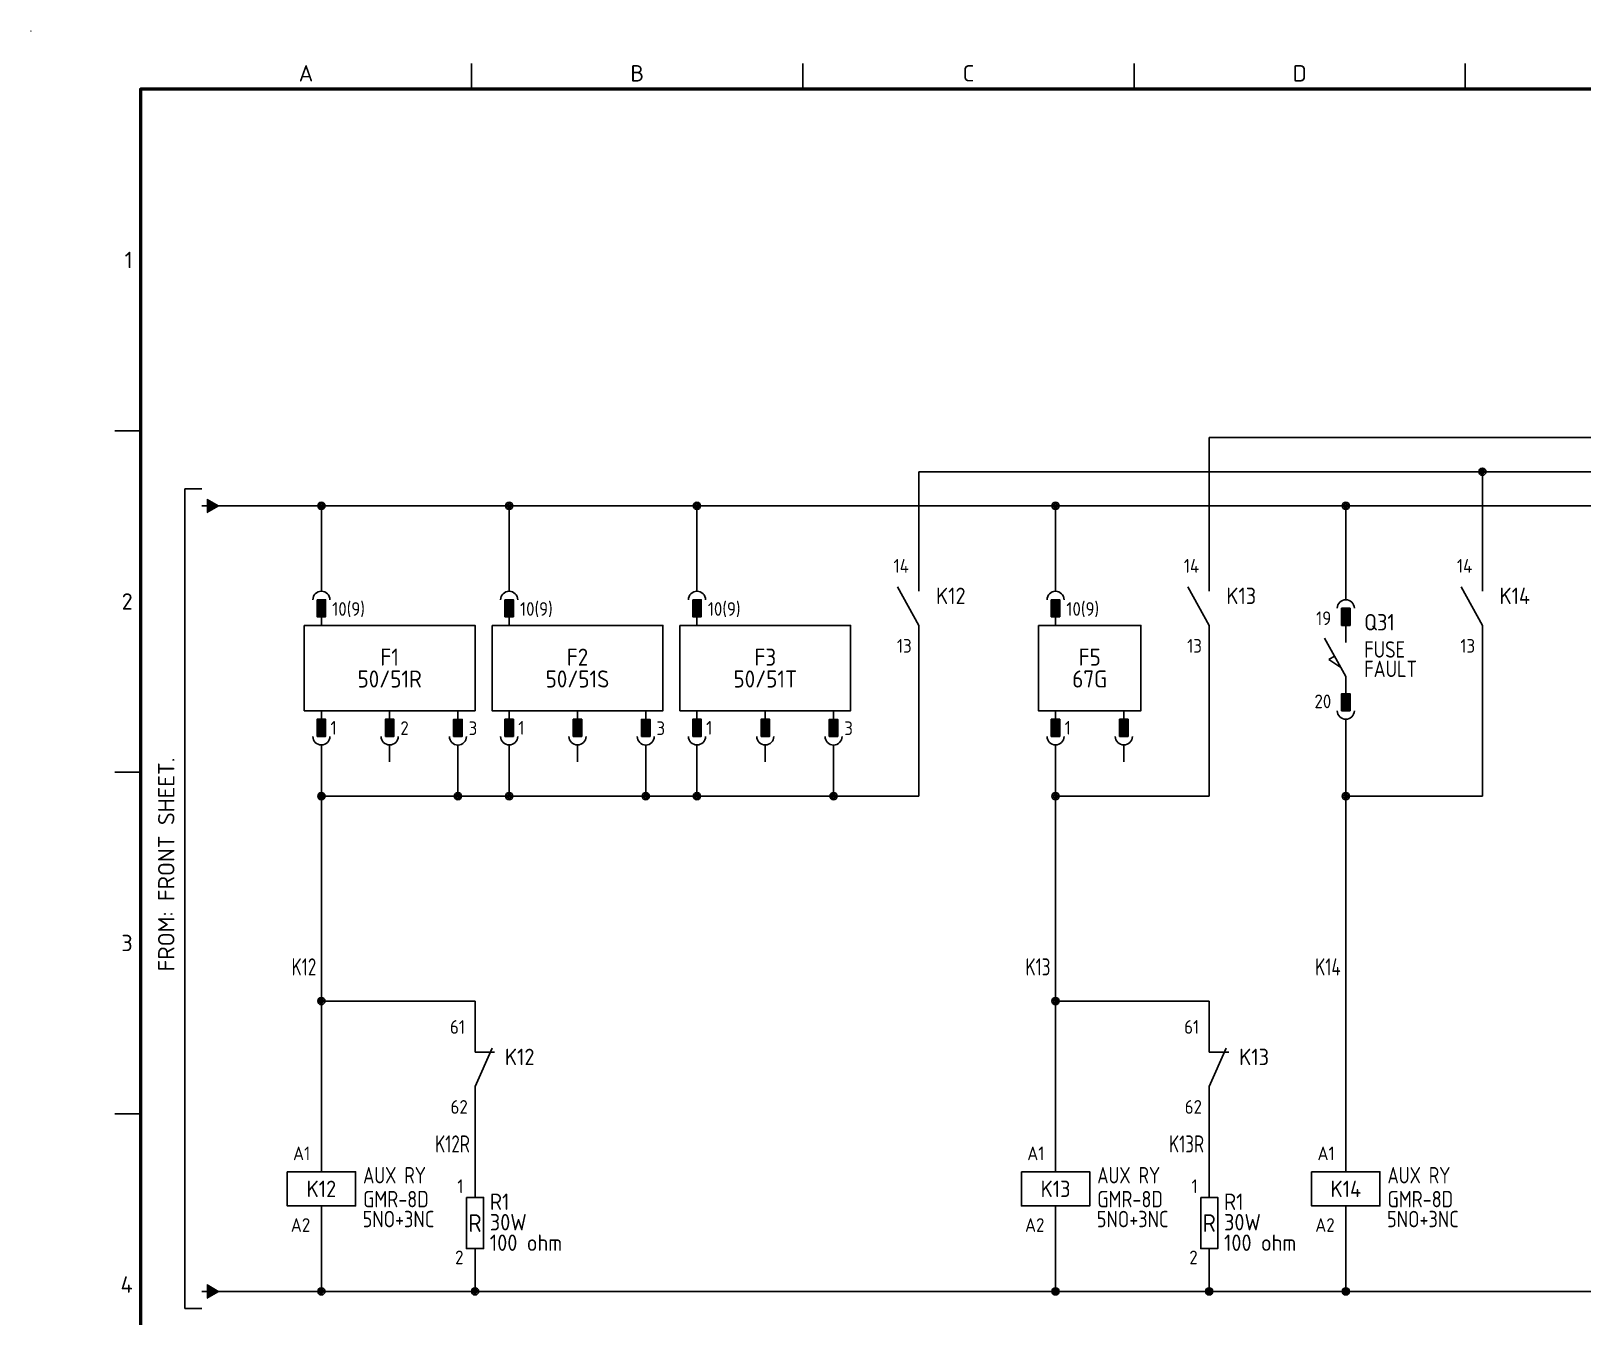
# Model space of a CAD drawing. Header units: millimetres. Extents: x 0 to 556, y 1 to 306.
# Drawn here: x 0 to 227.2, y 103.8 to 292 of the extents above; entities that cross this region are included whole.
import ezdxf
from ezdxf.enums import TextEntityAlignment as Align

# ---------------------------------------------------------------- set-up
doc = ezdxf.new("R2010")
doc.units = ezdxf.units.MM
for name, color, linetype in [('MISC', 7, 'Continuous'), ('Sheet Line', 3, 'Continuous'), ('Sheet Text', 2, 'Continuous'), ('SYMS', 7, 'Continuous'), ('TAGS', 7, 'Continuous'), ('TERMS', 7, 'Continuous'), ('WIRE_YELLOW', 2, 'Continuous'), ('WIREFIXED', 7, 'Continuous')]:
    doc.layers.add(name, color=color, linetype=linetype)
doc.layers.add('Sheet Out Line', color=2, linetype='Continuous', lineweight=50)
doc.styles.add('WD', font='ISOCP2.shx')
doc.styles.add('WD_IEC', font='ISOCP2.shx', dxfattribs={"width": 1.1, "height": 2.4, "bigfont": 'whgtxt.shx'})

# ---------------------------------------------------------------- blocks, each defined once
blk = doc.blocks.new('LSSA3')
blk.add_circle((0, 292), 0.01)
at = {"layer": 'Sheet Line'}
for p, q in [((64.5, 283.5), (64.5, 287.25)), ((113, 283.5), (113, 287.25)), ((161.5, 283.5), (161.5, 287.25)), ((210, 283.5), (210, 287.25)), ((16, 233.5), (12.25, 233.5)), ((16, 183.5), (12.25, 183.5)), ((16, 133.5), (12.25, 133.5))]:
    blk.add_line(p, q, dxfattribs=at)
at = {"layer": 'Sheet Out Line'}
blk.add_lwpolyline([(16, 6.5), (404, 6.5), (404, 283.5), (16, 283.5)], close=True, dxfattribs=at)
at = {"style": 'WD_IEC', "width": 1.1}
for tag, height, p in [('DESC4', 2.4, (57.5, 39.5)), ('CUSTOMERS31', 3.8, (219, 38)), ('TITLE1', 3.6, (333, 37.5)), ('CUSTOMERS21', 3.8, (219, 35.25)), ('DESC3', 2.4, (57.5, 33.5)), ('CUSTOMERS32', 3.8, (219, 32.5)), ('TITLE2', 3.6, (333, 32.5)), ('CUSTOMERS22', 3.8, (219, 29.75)), ('RN', 3.5, (398, 28.75)), ('DESC2', 2.4, (57.5, 27.5)), ('CUSTOMERS33', 3.8, (219, 27)), ('TITLE3', 3.6, (333, 27.5)), ('DESC1', 2.4, (57.5, 21.5)), ('FILE', 2.4, (314, 18.5)), ('WORKNO', 3.5, (365.5, 18.5)), ('DESC0', 2.4, (57.5, 15.5)), ('SHN', 2.4, (395, 12)), ('TSH', 2.4, (401, 9))]:
    blk.add_attdef(tag, text='', height=height, dxfattribs=at).set_placement(p, align=Align.MIDDLE_CENTER)
at = {"style": 'WD_IEC'}
for tag, p in [('DATE4', (96.5, 39.5)), ('DRWN4', (111.5, 39.5)), ('DSGN4', (126.5, 39.5)), ('CHKD4', (141.5, 39.5)), ('APPD4', (156.5, 39.5)), ('DATE3', (96.5, 33.5)), ('DRWN3', (111.5, 33.5)), ('DSGN3', (126.5, 33.5)), ('CHKD3', (141.5, 33.5)), ('APPD3', (156.5, 33.5)), ('DATE2', (96.5, 27.5)), ('DRWN2', (111.5, 27.5)), ('DSGN2', (126.5, 27.5)), ('CHKD2', (141.5, 27.5)), ('APPD2', (156.5, 27.5)), ('DATE1', (96.5, 21.5)), ('DRWN1', (111.5, 21.5)), ('DSGN1', (126.5, 21.5)), ('CHKD1', (141.5, 21.5)), ('APPD1', (156.5, 21.5)), ('DATE0', (96.5, 15.5)), ('DRWN0', (111.5, 15.5)), ('DSGN0', (126.5, 15.5)), ('CHKD0', (141.5, 15.5)), ('APPD0', (156.5, 15.5))]:
    blk.add_attdef(tag, text='', height=2.4, dxfattribs=at).set_placement(p, align=Align.MIDDLE_CENTER)
at = {"style": 'WD_IEC', "width": 1.1}
for tag, p in [('DWG1ST', (345, 10.5)), ('DWGNO', (373.49, 10.5))]:
    blk.add_attdef(tag, text='', height=3.5, dxfattribs=at).set_placement(p, align=Align.MIDDLE_LEFT)
at = {"style": 'WD_IEC', "width": 1.1, "flags": 9}
blk.add_attdef('WD_TB', (0, 0), '', height=2.4, dxfattribs=at)
at = {"layer": 'Sheet Text', "style": 'WD_IEC', "width": 1.1}
for s, p in [('A', (40.25, 284.62)), ('B', (88.75, 284.62)), ('C', (137.25, 284.62)), ('D', (185.75, 284.62))]:
    blk.add_text(s, height=2.4, dxfattribs=at).set_placement(p, align=Align.CENTER)
for s, p in [('1', (14.88, 258.5)), ('2', (14.88, 208.5)), ('3', (14.88, 158.5)), ('4', (14.88, 108.5))]:
    blk.add_text(s, height=2.4, dxfattribs=at).set_placement(p, align=Align.MIDDLE_RIGHT)
blk = doc.blocks.new('HONF1N')
blk.add_hatch(color=256).paths.add_polyline_path([(0.768, 1), (0.768, -1), (2.5, 0)])
at = {"lineweight": 0, "flags": 128}
for points in [[(0.768, 1), (2.5, 0)], [(0.768, 1), (0.768, -1), (2.5, 0)]]:
    blk.add_lwpolyline(points, dxfattribs=at)
at = {"flags": 128}
blk.add_lwpolyline([(0.768, 0), (0, 0)], dxfattribs=at)
at = {"style": 'WD', "flags": 1}
for tag, p in [('X2TERM01', (0.768, 0)), ('X8TERM02', (2.5, 0))]:
    blk.add_attdef(tag, p, '', height=0.08, rotation=90, dxfattribs=at)
blk = doc.blocks.new('WDDOT')
for radius in [0.529, 0.33, 0.164]:
    blk.add_circle((0, 0), radius)
blk = doc.blocks.new('VB421_AUXCONTACT1')
for p, q in [((0, 7.5), (0, 2.5)), ((0, -2.5), (-3.12, 3.12)), ((0, -2.5), (0, -7.5))]:
    blk.add_line(p, q)
at = {"linetype": 'Continuous', "style": 'WD_IEC'}
for tag, p in [('TERM01', (-1.47, 5.21)), ('TERM02', (-1.06, -6.5))]:
    blk.add_attdef(tag, text='', height=2, dxfattribs=at).set_placement(p, align=Align.RIGHT)
at = {"style": 'WD_IEC', "flags": 1}
for tag, p, height in [('X2TERM01', (0, 7.5), 0.34), ('X4LINK', (-2.75, 0), 0.32), ('X1LINK', (0, 0), 0.34), ('X8TERM02', (0, -7.5), 0.34)]:
    blk.add_attdef(tag, p, '', height=height, dxfattribs=at)
at = {"style": 'WD_IEC'}
for tag, p in [('TAG2', (2.5, 0.62)), ('TEXT1', (2.5, -2.89)), ('TEXT2', (2.5, -6.09))]:
    blk.add_attdef(tag, p, '', height=2.4, dxfattribs=at)
for tag, p in [('INST', (-2.43, -9.12)), ('LOC', (-2.58, -10.73))]:
    blk.add_attdef(tag, text='', height=1, dxfattribs=at).set_placement(p, align=Align.RIGHT)
at = {"style": 'WD_IEC', "flags": 1}
for tag, p in [('XREF', (-2.58, -12.19)), ('FAMILY', (-2.53, -13.64)), ('CONTACT', (-2.6, -15.24))]:
    blk.add_attdef(tag, text='', height=1, dxfattribs=at).set_placement(p, align=Align.RIGHT)
blk = doc.blocks.new('VB422_AUXCONTACT1')
for p, q in [((0, 7.5), (0, 2.5)), ((0, -2.5), (2.5, 3.12)), ((0, 2.5), (2.87, 2.5)), ((0, -2.5), (0, -7.5))]:
    blk.add_line(p, q)
at = {"linetype": 'Continuous', "style": 'WD_IEC'}
for tag, p in [('TERM01', (-1.47, 5.21)), ('TERM02', (-1.06, -6.5))]:
    blk.add_attdef(tag, text='', height=2, dxfattribs=at).set_placement(p, align=Align.RIGHT)
at = {"style": 'WD_IEC', "flags": 1}
for tag, p, height in [('X2TERM01', (0, 7.5), 0.34), ('X4LINK', (-0.55, 0), 0.32), ('X1LINK', (1.92, 0), 0.32), ('X8TERM02', (0, -7.5), 0.34)]:
    blk.add_attdef(tag, p, '', height=height, dxfattribs=at)
at = {"style": 'WD_IEC'}
for tag, p in [('TAG2', (4.38, 0.62)), ('TEXT1', (4.38, -2.89)), ('TEXT2', (4.38, -6.09))]:
    blk.add_attdef(tag, p, '', height=2.4, dxfattribs=at)
for tag, p in [('INST', (-2.43, -9.12)), ('LOC', (-2.58, -10.73))]:
    blk.add_attdef(tag, text='', height=1, dxfattribs=at).set_placement(p, align=Align.RIGHT)
at = {"style": 'WD_IEC', "flags": 1}
for tag, p in [('XREF', (-2.58, -12.19)), ('FAMILY', (-2.53, -13.64)), ('CONTACT', (-2.6, -15.24))]:
    blk.add_attdef(tag, text='', height=1, dxfattribs=at).set_placement(p, align=Align.RIGHT)
blk = doc.blocks.new('VF41_RES1')
for p, q in [((0, 3.75), (0, 6.25)), ((0, -3.75), (0, -6.25))]:
    blk.add_line(p, q)
blk.add_lwpolyline([(-1.25, 3.75), (-1.25, -3.75), (1.25, -3.75), (1.25, 3.75)], close=True)
at = {"style": 'WD_IEC'}
for tag, p in [('TERM01', (-1.69, 4.39)), ('TERM02', (-1.69, -6.03))]:
    blk.add_attdef(tag, text='', height=2, dxfattribs=at).set_placement(p, align=Align.RIGHT)
at = {"style": 'WD_IEC', "flags": 1}
for tag, p in [('X2TERM01', (0, 6.25)), ('X8TERM02', (0, -6.25))]:
    blk.add_attdef(tag, p, '', height=0.32, dxfattribs=at)
at = {"style": 'WD_IEC'}
for tag, p in [('TAG1', (2.17, 3.12)), ('RATING1', (2.17, 0.12)), ('RATING2', (2.17, -2.88))]:
    blk.add_attdef(tag, text='', height=2.4, dxfattribs=at).set_placement(p, align=Align.MIDDLE_LEFT)
blk.add_attdef('TEXT', text='', height=2.6, dxfattribs=at).set_placement((0, 0), align=Align.MIDDLE_CENTER)
at = {"style": 'WD_IEC', "flags": 1}
for tag, p in [('INST', (-1.3, -7.89)), ('LOC', (-1.33, -9.19)), ('FAMILY', (-1.21, -10.57)), ('MFG', (-1.13, -12.11)), ('CAT', (-1.16, -13.41)), ('ASSYCODE', (-1.04, -14.8))]:
    blk.add_attdef(tag, text='', height=1, dxfattribs=at).set_placement(p, align=Align.RIGHT)
blk = doc.blocks.new('VJ11_AUXRY_Q1')
for p, q in [((0, 2.5), (0, 7.5)), ((0, -2.5), (0, -7.5))]:
    blk.add_line(p, q)
blk.add_lwpolyline([(-5, 2.5), (-5, -2.5), (5, -2.5), (5, 2.5)], close=True)
at = {"style": 'WD_IEC', "flags": 1}
for tag, p, height in [('X2TERM01', (0, 7.5), 0.32), ('X4LINK', (-5, 0), 0.32), ('X1LINK', (5, 0), 0.32), ('INST', (2.17, -4.46), 1), ('LOC', (2.14, -5.76), 1), ('FAMILY', (2.27, -7.15), 1), ('X8TERM02', (0, -7.5), 0.32), ('CAT', (2.31, -9.98), 1), ('MFG', (2.34, -8.68), 1), ('ASSYCODE', (2.25, -11.11), 1), ('WDTAGALT', (2.25, -12.35), 1), ('PEER_PINLIST', (2.25, -13.65), 1)]:
    blk.add_attdef(tag, p, '', height=height, dxfattribs=at)
at = {"style": 'WD_IEC'}
for tag, p in [('TERM01', (-1.63, 4.2)), ('TERM02', (-1.63, -6.29))]:
    blk.add_attdef(tag, text='', height=2, dxfattribs=at).set_placement(p, align=Align.RIGHT)
for tag, p, width in [('RATING12', (6.11, 0.8), 0.85), ('RATING11', (6.11, -2.7), 0.9), ('RATING1', (6.04, -5.62), 0.9)]:
    blk.add_attdef(tag, p, '', height=2.4, dxfattribs=dict(at, width=width))
blk.add_attdef('TAG1', text='', height=2.4, dxfattribs=at).set_placement((0, 0), align=Align.MIDDLE_CENTER)
at = {"lineweight": 9, "style": 'WD_IEC'}
for tag, p in [('NO', (-5.5, -16.5)), ('NC', (-5.5, -20))]:
    blk.add_attdef(tag, text='', height=2.5, dxfattribs=at).set_placement(p, align=Align.TOP_RIGHT)
for tag, p in [('XREFNO', (-4, -16.5)), ('XREFNC', (-4, -20))]:
    blk.add_attdef(tag, text='', height=2.5, dxfattribs=at).set_placement(p, align=Align.TOP_LEFT)
blk = doc.blocks.new('WD_WNV')
at = {"linetype": 'Continuous', "style": 'WD_IEC', "width": 0.8}
blk.add_attdef('WIRENO', text='', height=2.5, rotation=90, dxfattribs=at).set_placement((-0.75, 0), align=Align.CENTER)
at = {"style": 'WD_IEC', "flags": 1}
for tag, p in [('W08USER', (-1, 0.375)), ('W04USER', (-1, 0.875)), ('W05USER', (-1, 0.75)), ('W09USER', (-1, 0.25)), ('W03USER', (-1, 1)), ('W06USER', (-1, 0.625)), ('W07USER', (-1, 0.5)), ('W02USER', (-1, 1.125)), ('W01USER', (-1, 1.25)), ('W10USER', (-1, 0.125))]:
    blk.add_attdef(tag, text='', height=0.08, dxfattribs=at).set_placement(p, align=Align.CENTER)
blk = doc.blocks.new('VG22_OCR1')
for p, q in [((0, 0), (0, -2.5)), ((0, -6.25), (0, -7.5)), ((0, -21.25), (0, -20)), ((10, -21.25), (10, -20)), ((20, -21.27), (20, -20.02)), ((0, -27.5), (0, -25)), ((10, -27.5), (10, -25)), ((20, -27.52), (20, -25.02))]:
    blk.add_line(p, q)
for points in [[(-0.62, -3.75), (0.62, -3.75), (0.62, -6.25), (-0.62, -6.25)], [(-2.5, -7.5), (22.5, -7.5), (22.5, -20), (-2.5, -20)], [(-0.62, -23.75), (0.62, -23.75), (0.62, -21.25), (-0.62, -21.25)], [(9.38, -23.75), (10.62, -23.75), (10.62, -21.25), (9.38, -21.25)], [(19.37, -23.77), (20.62, -23.77), (20.62, -21.27), (19.37, -21.27)]]:
    blk.add_lwpolyline(points, close=True)
for centre, start, end in [((0, -3.75), 0, 180), ((0, -23.75), 180, 0), ((10, -23.75), 180, 0), ((20, -23.77), 180, 0)]:
    blk.add_arc(centre, 1.25, start, end)
for points in [[(-0.62, -6.25), (-0.62, -3.75), (0.62, -6.25), (0.62, -3.75)], [(-0.62, -21.25), (-0.62, -23.75), (0.62, -21.25), (0.62, -23.75)], [(9.38, -21.25), (9.38, -23.75), (10.62, -21.25), (10.62, -23.75)], [(19.37, -21.27), (19.37, -23.77), (20.62, -21.27), (20.62, -23.77)]]:
    blk.add_solid(points)
at = {"style": 'WD', "flags": 1}
for tag, p in [('X2TERM01', (0, 0)), ('X8TERM02', (0, -27.5)), ('X8TERM03', (10, -27.5)), ('X8TERM04', (20, -27.52))]:
    blk.add_attdef(tag, p, '', height=0.32, dxfattribs=at)
at = {"linetype": 'Continuous', "style": 'WD'}
for tag, p in [('TERM01', (1.58, -6.1)), ('TERM02', (1.34, -23.5)), ('TERM03', (11.57, -23.54)), ('TERM04', (21.57, -23.56))]:
    blk.add_attdef(tag, p, '', height=2, dxfattribs=at)
at = {"style": 'WD'}
for tag, p in [('TAG2', (10, -12.15)), ('RATING12', (10, -15.35))]:
    blk.add_attdef(tag, text='', height=2.5, dxfattribs=at).set_placement(p, align=Align.MIDDLE_CENTER)
at = {"style": 'WD', "flags": 1}
for tag, p in [('INST', (-3.57, -16.07)), ('XREF', (-3.62, -18.73)), ('LOC', (-3.62, -17.38)), ('FAMILY', (-3.62, -20.05))]:
    blk.add_attdef(tag, text='', height=1, dxfattribs=at).set_placement(p, align=Align.RIGHT)
blk = doc.blocks.new('VA221_PFCHECKER2')
for p, q in [((0, 11.25), (0, 8.75)), ((0, 6.25), (0, 2.5)), ((0, -2.5), (-3.12, 3.12)), ((-2.5, 0), (-1.65, 0.47)), ((-0.74, -1.18), (-2.5, 0)), ((0, -2.5), (0, -5)), ((0, -11.25), (0, -8.75))]:
    blk.add_line(p, q)
for points in [[(0.62, 7.5), (-0.62, 7.5), (-0.62, 5), (0.62, 5)], [(0.62, -7.5), (-0.62, -7.5), (-0.62, -5), (0.62, -5)]]:
    blk.add_lwpolyline(points, close=True)
for centre, start, end in [((0, 7.5), 0, 180), ((0, -7.5), 180, 0)]:
    blk.add_arc(centre, 1.25, start, end)
for points in [[(0.62, 5), (0.62, 7.5), (-0.62, 5), (-0.62, 7.5)], [(0.62, -5), (0.62, -7.5), (-0.62, -5), (-0.62, -7.5)]]:
    blk.add_solid(points)
at = {"flags": 1}
for tag, p, height, style in [('X2TERM01', (0, 11.25), 0.08, 'WD'), ('X1LINK', (0, 0), 0.32, 'WD_IEC'), ('X8TERM02', (0, -11.25), 0.08, 'WD')]:
    blk.add_attdef(tag, p, '', height=height, dxfattribs=dict(at, style=style))
at = {"style": 'WD_IEC'}
for tag, p in [('TERM01', (-2.13, 5.04)), ('TERM02', (-2.13, -7.13))]:
    blk.add_attdef(tag, text='', height=2, dxfattribs=at).set_placement(p, align=Align.RIGHT)
blk.add_attdef('TAG2', text='', height=2.4, dxfattribs=at).set_placement((2.69, 5.46), align=Align.MIDDLE_LEFT)
at = {"style": 'WD_IEC', "width": 0.9}
for tag, p in [('TEXT1', (2.69, 1.47)), ('TEXT2', (2.69, -1.37))]:
    blk.add_attdef(tag, text='', height=2.4, dxfattribs=at).set_placement(p, align=Align.MIDDLE_LEFT)
at = {"style": 'WD_IEC', "flags": 1}
blk.add_attdef('XREF', text='', height=1.8, dxfattribs=at).set_placement((2.69, -3.73), align=Align.MIDDLE_LEFT)
for tag, p in [('INST', (-2.37, -9.97)), ('LOC', (-2.4, -11.27)), ('PINLIST_TYPE', (-2.27, -13.9)), ('FAMILY', (-2.27, -12.66))]:
    blk.add_attdef(tag, text='', height=1, dxfattribs=at).set_placement(p, align=Align.RIGHT)
blk = doc.blocks.new('VG32_SGR1')
for p, q in [((0, 0), (0, -2.5)), ((0, -6.25), (0, -7.5)), ((0, -21.25), (0, -20)), ((10, -21.25), (10, -20)), ((0, -27.5), (0, -25)), ((10, -27.5), (10, -25))]:
    blk.add_line(p, q)
for points in [[(-0.62, -3.75), (0.62, -3.75), (0.62, -6.25), (-0.62, -6.25)], [(-2.5, -7.5), (12.5, -7.5), (12.5, -20), (-2.5, -20)], [(-0.62, -23.75), (0.62, -23.75), (0.62, -21.25), (-0.62, -21.25)], [(9.38, -23.75), (10.62, -23.75), (10.62, -21.25), (9.38, -21.25)]]:
    blk.add_lwpolyline(points, close=True)
for centre, start, end in [((0, -3.75), 0, 180), ((0, -23.75), 180, 0), ((10, -23.75), 180, 0)]:
    blk.add_arc(centre, 1.25, start, end)
for points in [[(-0.62, -6.25), (-0.62, -3.75), (0.62, -6.25), (0.62, -3.75)], [(-0.62, -21.25), (-0.62, -23.75), (0.62, -21.25), (0.62, -23.75)], [(9.38, -21.25), (9.38, -23.75), (10.62, -21.25), (10.62, -23.75)]]:
    blk.add_solid(points)
at = {"style": 'WD', "flags": 1}
for tag, p in [('X2TERM01', (0, 0)), ('X8TERM02', (0, -27.5)), ('X8TERM03', (10, -27.5))]:
    blk.add_attdef(tag, p, '', height=0.32, dxfattribs=at)
at = {"linetype": 'Continuous', "style": 'WD'}
for tag, p in [('TERM01', (1.58, -6.1)), ('TERM02', (1.34, -23.5)), ('TERM03', (11.57, -23.54))]:
    blk.add_attdef(tag, p, '', height=2, dxfattribs=at)
at = {"style": 'WD'}
for tag, p in [('TAG2', (5, -12.15)), ('RATING12', (5, -15.35))]:
    blk.add_attdef(tag, text='', height=2.5, dxfattribs=at).set_placement(p, align=Align.MIDDLE_CENTER)
at = {"style": 'WD', "flags": 1}
for tag, p in [('INST', (-4.99, -15.86)), ('XREF', (-5.03, -18.53)), ('LOC', (-5.03, -17.18)), ('FAMILY', (-5.03, -19.85))]:
    blk.add_attdef(tag, text='', height=1, dxfattribs=at).set_placement(p, align=Align.RIGHT)

msp = doc.modelspace()

# ---------------------------------------------------------------- linework, layer by layer
at = {"linetype": 'Continuous'}
for p, q in [((25, 225), (22.5, 225)), ((22.5, 225), (22.5, 105)), ((22.5, 105), (25, 105))]:
    msp.add_line(p, q, dxfattribs=at)
at = {"layer": 'WIRE_YELLOW', "linetype": 'Continuous'}
for p, q in [((172.5, 215), (172.5, 232.5)), ((172.5, 232.5), (395, 232.5)), ((130, 215), (130, 227.5)), ((130, 227.5), (395, 227.5)), ((212.5, 215), (212.5, 227.5)), ((27.5, 222.5), (27.5, 222.5)), ((27.5, 222.5), (392.5, 222.5)), ((42.5, 212.5), (42.5, 222.5)), ((70, 222.5), (70, 212.5)), ((97.5, 222.5), (97.5, 212.5)), ((150, 222.5), (150, 212.5)), ((192.5, 222.5), (192.5, 211.25)), ((130, 180), (130, 200)), ((172.5, 180), (172.5, 200)), ((212.5, 180), (212.5, 200)), ((192.5, 188.75), (192.5, 130)), ((42.5, 185), (42.5, 130)), ((62.5, 184.98), (62.5, 180)), ((70, 185), (70, 180)), ((90, 184.98), (90, 180)), ((97.5, 185), (97.5, 180)), ((117.5, 184.98), (117.5, 180)), ((150, 185), (150, 130)), ((42.5, 180), (130, 180)), ((150, 180), (172.5, 180)), ((192.5, 180), (212.5, 180)), ((65, 150), (42.5, 150)), ((65, 147.5), (65, 150)), ((65, 150), (65, 150)), ((150, 150), (172.5, 150)), ((172.5, 147.5), (172.5, 150)), ((65, 132.5), (65, 123.75)), ((172.5, 132.5), (172.5, 123.75)), ((42.5, 115), (42.5, 107.5)), ((150, 115), (150, 107.5)), ((192.5, 115), (192.5, 107.5)), ((65, 111.25), (65, 107.5)), ((172.5, 111.25), (172.5, 107.5)), ((27.5, 107.5), (392.5, 107.5))]:
    msp.add_line(p, q, dxfattribs=at)

# ---------------------------------------------------------------- block references
at = {"linetype": 'Continuous'}
msp.add_blockref('LSSA3', (0, 0), dxfattribs=at)
at = {"layer": 'SYMS', "linetype": 'Continuous'}
for name, p in [('WDDOT', (212.5, 227.5)), ('HONF1N', (25, 222.5)), ('WDDOT', (42.5, 222.5)), ('WDDOT', (70, 222.5)), ('WDDOT', (97.5, 222.5)), ('WDDOT', (150, 222.5)), ('WDDOT', (192.5, 222.5)), ('WDDOT', (42.5, 180)), ('WDDOT', (62.5, 180)), ('WDDOT', (70, 180)), ('WDDOT', (90, 180)), ('WDDOT', (97.5, 180)), ('WDDOT', (117.5, 180)), ('WDDOT', (150, 180)), ('WDDOT', (192.5, 180)), ('WDDOT', (42.5, 150)), ('WDDOT', (150, 150)), ('HONF1N', (25, 107.5)), ('WDDOT', (42.5, 107.5)), ('WDDOT', (65, 107.5)), ('WDDOT', (150, 107.5)), ('WDDOT', (172.5, 107.5)), ('WDDOT', (192.5, 107.5))]:
    msp.add_blockref(name, p, dxfattribs=at)
ref = msp.add_blockref('VB421_AUXCONTACT1', (130, 207.5), dxfattribs=at)
ref.add_attrib('TERM02', '13', dxfattribs={"layer": 'TERMS', "linetype": 'Continuous', "height": 2, "style": 'WD_IEC'}).set_placement((128.94, 201), align=Align.RIGHT)
ref.add_attrib('TERM01', '14', dxfattribs={"layer": 'TERMS', "linetype": 'Continuous', "height": 2, "style": 'WD_IEC'}).set_placement((128.53, 212.71), align=Align.RIGHT)
ref.add_attrib('TAG2', 'K12', (132.5, 208.12), dxfattribs={"layer": 'TAGS', "height": 2.4, "style": 'WD_IEC'})
ref = msp.add_blockref('VB421_AUXCONTACT1', (172.5, 207.5), dxfattribs=at)
ref.add_attrib('TERM02', '13', dxfattribs={"layer": 'TERMS', "linetype": 'Continuous', "height": 2, "style": 'WD_IEC'}).set_placement((171.44, 201), align=Align.RIGHT)
ref.add_attrib('TERM01', '14', dxfattribs={"layer": 'TERMS', "linetype": 'Continuous', "height": 2, "style": 'WD_IEC'}).set_placement((171.03, 212.71), align=Align.RIGHT)
ref.add_attrib('TAG2', 'K13', (175, 208.12), dxfattribs={"layer": 'TAGS', "height": 2.4, "style": 'WD_IEC'})
ref = msp.add_blockref('VB421_AUXCONTACT1', (212.5, 207.5), dxfattribs=at)
ref.add_attrib('TERM02', '13', dxfattribs={"layer": 'TERMS', "linetype": 'Continuous', "height": 2, "style": 'WD_IEC'}).set_placement((211.44, 201), align=Align.RIGHT)
ref.add_attrib('TERM01', '14', dxfattribs={"layer": 'TERMS', "linetype": 'Continuous', "height": 2, "style": 'WD_IEC'}).set_placement((211.03, 212.71), align=Align.RIGHT)
ref.add_attrib('TAG2', 'K14', (215, 208.12), dxfattribs={"layer": 'TAGS', "height": 2.4, "style": 'WD_IEC'})
ref = msp.add_blockref('VG22_OCR1', (42.5, 212.5), dxfattribs=at)
ref.add_attrib('TERM01', '10(9)', (44.08, 206.4), dxfattribs={"layer": 'TERMS', "linetype": 'Continuous', "height": 2, "style": 'WD'})
ref.add_attrib('TAG2', 'F1', dxfattribs={"layer": 'TAGS', "height": 2.5, "style": 'WD'}).set_placement((52.5, 200.35), align=Align.MIDDLE_CENTER)
ref.add_attrib('TERM04', '3', (64.07, 188.94), dxfattribs={"layer": 'TERMS', "linetype": 'Continuous', "height": 2, "style": 'WD'})
ref.add_attrib('TERM03', '2', (54.07, 188.96), dxfattribs={"layer": 'TERMS', "linetype": 'Continuous', "height": 2, "style": 'WD'})
ref.add_attrib('TERM02', '1', (43.84, 189), dxfattribs={"layer": 'TERMS', "linetype": 'Continuous', "height": 2, "style": 'WD'})
ref.add_attrib('RATING12', '50/51R', dxfattribs={"layer": 'MISC', "height": 2.5, "style": 'WD'}).set_placement((52.5, 197.15), align=Align.MIDDLE_CENTER)
ref = msp.add_blockref('VG22_OCR1', (70, 212.5), dxfattribs=at)
ref.add_attrib('TERM01', '10(9)', (71.58, 206.4), dxfattribs={"layer": 'TERMS', "linetype": 'Continuous', "height": 2, "style": 'WD'})
ref.add_attrib('TAG2', 'F2', dxfattribs={"layer": 'TAGS', "height": 2.5, "style": 'WD'}).set_placement((80, 200.35), align=Align.MIDDLE_CENTER)
ref.add_attrib('TERM04', '3', (91.57, 188.94), dxfattribs={"layer": 'TERMS', "linetype": 'Continuous', "height": 2, "style": 'WD'})
ref.add_attrib('TERM02', '1', (71.34, 189), dxfattribs={"layer": 'TERMS', "linetype": 'Continuous', "height": 2, "style": 'WD'})
ref.add_attrib('RATING12', '50/51S', dxfattribs={"layer": 'MISC', "height": 2.5, "style": 'WD'}).set_placement((80, 197.15), align=Align.MIDDLE_CENTER)
ref = msp.add_blockref('VG22_OCR1', (97.5, 212.5), dxfattribs=at)
ref.add_attrib('TERM01', '10(9)', (99.08, 206.4), dxfattribs={"layer": 'TERMS', "linetype": 'Continuous', "height": 2, "style": 'WD'})
ref.add_attrib('TAG2', 'F3', dxfattribs={"layer": 'TAGS', "height": 2.5, "style": 'WD'}).set_placement((107.5, 200.35), align=Align.MIDDLE_CENTER)
ref.add_attrib('TERM04', '3', (119.07, 188.94), dxfattribs={"layer": 'TERMS', "linetype": 'Continuous', "height": 2, "style": 'WD'})
ref.add_attrib('TERM02', '1', (98.84, 189), dxfattribs={"layer": 'TERMS', "linetype": 'Continuous', "height": 2, "style": 'WD'})
ref.add_attrib('RATING12', '50/51T', dxfattribs={"layer": 'MISC', "height": 2.5, "style": 'WD'}).set_placement((107.5, 197.15), align=Align.MIDDLE_CENTER)
ref = msp.add_blockref('VG32_SGR1', (150, 212.5), dxfattribs=at)
ref.add_attrib('TERM01', '10(9)', (151.58, 206.4), dxfattribs={"layer": 'TERMS', "linetype": 'Continuous', "height": 2, "style": 'WD'})
ref.add_attrib('TAG2', 'F5', dxfattribs={"layer": 'TAGS', "height": 2.5, "style": 'WD'}).set_placement((155, 200.35), align=Align.MIDDLE_CENTER)
ref.add_attrib('TERM02', '1', (151.34, 189), dxfattribs={"layer": 'TERMS', "linetype": 'Continuous', "height": 2, "style": 'WD'})
ref.add_attrib('RATING12', '67G', dxfattribs={"layer": 'MISC', "height": 2.5, "style": 'WD'}).set_placement((155, 197.15), align=Align.MIDDLE_CENTER)
ref = msp.add_blockref('VA221_PFCHECKER2', (192.5, 200), dxfattribs=at)
ref.add_attrib('TEXT2', 'FAULT', dxfattribs={"layer": 'MISC', "height": 2.4, "style": 'WD_IEC', "width": 0.9}).set_placement((195.19, 198.63), align=Align.MIDDLE_LEFT)
ref.add_attrib('TERM02', '20', dxfattribs={"layer": 'TERMS', "height": 2, "style": 'WD_IEC'}).set_placement((190.37, 192.87), align=Align.RIGHT)
ref.add_attrib('TERM01', '19', dxfattribs={"layer": 'TERMS', "height": 2, "style": 'WD_IEC'}).set_placement((190.37, 205.04), align=Align.RIGHT)
ref.add_attrib('TAG2', 'Q31', dxfattribs={"layer": 'TAGS', "height": 2.4, "style": 'WD_IEC'}).set_placement((195.19, 205.46), align=Align.MIDDLE_LEFT)
ref.add_attrib('TEXT1', 'FUSE', dxfattribs={"layer": 'MISC', "height": 2.4, "style": 'WD_IEC', "width": 0.9}).set_placement((195.19, 201.47), align=Align.MIDDLE_LEFT)
ref = msp.add_blockref('VB422_AUXCONTACT1', (65, 140), dxfattribs=at)
ref.add_attrib('TERM02', '62', dxfattribs={"layer": 'TERMS', "linetype": 'Continuous', "height": 2, "style": 'WD_IEC'}).set_placement((63.94, 133.5), align=Align.RIGHT)
ref.add_attrib('TERM01', '61', dxfattribs={"layer": 'TERMS', "linetype": 'Continuous', "height": 2, "style": 'WD_IEC'}).set_placement((63.53, 145.21), align=Align.RIGHT)
ref.add_attrib('TAG2', 'K12', (69.37, 140.62), dxfattribs={"layer": 'TAGS', "height": 2.4, "style": 'WD_IEC'})
ref = msp.add_blockref('VB422_AUXCONTACT1', (172.5, 140), dxfattribs=at)
ref.add_attrib('TERM02', '62', dxfattribs={"layer": 'TERMS', "linetype": 'Continuous', "height": 2, "style": 'WD_IEC'}).set_placement((171.44, 133.5), align=Align.RIGHT)
ref.add_attrib('TERM01', '61', dxfattribs={"layer": 'TERMS', "linetype": 'Continuous', "height": 2, "style": 'WD_IEC'}).set_placement((171.03, 145.21), align=Align.RIGHT)
ref.add_attrib('TAG2', 'K13', (176.88, 140.62), dxfattribs={"layer": 'TAGS', "height": 2.4, "style": 'WD_IEC'})
ref = msp.add_blockref('VJ11_AUXRY_Q1', (42.5, 122.5), dxfattribs=at)
ref.add_attrib('RATING1', '5NO+3NC', (48.54, 116.88), dxfattribs={"layer": 'MISC', "height": 2.4, "style": 'WD_IEC', "width": 0.9})
ref.add_attrib('RATING11', 'GMR-8D', (48.61, 119.8), dxfattribs={"layer": 'MISC', "height": 2.4, "style": 'WD_IEC', "width": 0.9})
ref.add_attrib('RATING12', 'AUX RY', (48.61, 123.3), dxfattribs={"layer": 'MISC', "height": 2.4, "style": 'WD_IEC', "width": 0.85})
ref.add_attrib('TAG1', 'K12', dxfattribs={"layer": 'TAGS', "height": 2.4, "style": 'WD_IEC'}).set_placement((42.5, 122.5), align=Align.MIDDLE_CENTER)
ref.add_attrib('TERM02', 'A2', dxfattribs={"layer": 'TERMS', "height": 2, "style": 'WD_IEC'}).set_placement((40.87, 116.21), align=Align.RIGHT)
ref.add_attrib('TERM01', 'A1', dxfattribs={"layer": 'TERMS', "height": 2, "style": 'WD_IEC'}).set_placement((40.87, 126.7), align=Align.RIGHT)
ref = msp.add_blockref('VJ11_AUXRY_Q1', (150, 122.5), dxfattribs=at)
ref.add_attrib('RATING1', '5NO+3NC', (156.04, 116.88), dxfattribs={"layer": 'MISC', "height": 2.4, "style": 'WD_IEC', "width": 0.9})
ref.add_attrib('RATING11', 'GMR-8D', (156.11, 119.8), dxfattribs={"layer": 'MISC', "height": 2.4, "style": 'WD_IEC', "width": 0.9})
ref.add_attrib('RATING12', 'AUX RY', (156.11, 123.3), dxfattribs={"layer": 'MISC', "height": 2.4, "style": 'WD_IEC', "width": 0.85})
ref.add_attrib('TAG1', 'K13', dxfattribs={"layer": 'TAGS', "height": 2.4, "style": 'WD_IEC'}).set_placement((150, 122.5), align=Align.MIDDLE_CENTER)
ref.add_attrib('TERM02', 'A2', dxfattribs={"layer": 'TERMS', "height": 2, "style": 'WD_IEC'}).set_placement((148.37, 116.21), align=Align.RIGHT)
ref.add_attrib('TERM01', 'A1', dxfattribs={"layer": 'TERMS', "height": 2, "style": 'WD_IEC'}).set_placement((148.37, 126.7), align=Align.RIGHT)
ref = msp.add_blockref('VJ11_AUXRY_Q1', (192.5, 122.5), dxfattribs=at)
ref.add_attrib('RATING1', '5NO+3NC', (198.54, 116.88), dxfattribs={"layer": 'MISC', "height": 2.4, "style": 'WD_IEC', "width": 0.9})
ref.add_attrib('RATING11', 'GMR-8D', (198.61, 119.8), dxfattribs={"layer": 'MISC', "height": 2.4, "style": 'WD_IEC', "width": 0.9})
ref.add_attrib('RATING12', 'AUX RY', (198.61, 123.3), dxfattribs={"layer": 'MISC', "height": 2.4, "style": 'WD_IEC', "width": 0.85})
ref.add_attrib('TAG1', 'K14', dxfattribs={"layer": 'TAGS', "height": 2.4, "style": 'WD_IEC'}).set_placement((192.5, 122.5), align=Align.MIDDLE_CENTER)
ref.add_attrib('TERM02', 'A2', dxfattribs={"layer": 'TERMS', "height": 2, "style": 'WD_IEC'}).set_placement((190.87, 116.21), align=Align.RIGHT)
ref.add_attrib('TERM01', 'A1', dxfattribs={"layer": 'TERMS', "height": 2, "style": 'WD_IEC'}).set_placement((190.87, 126.7), align=Align.RIGHT)
ref = msp.add_blockref('VF41_RES1', (65, 117.5), dxfattribs=at)
ref.add_attrib('RATING2', '100 ohm', dxfattribs={"layer": 'MISC', "height": 2.4, "style": 'WD_IEC'}).set_placement((67.17, 114.62), align=Align.MIDDLE_LEFT)
ref.add_attrib('RATING1', '30W', dxfattribs={"layer": 'MISC', "height": 2.4, "style": 'WD_IEC'}).set_placement((67.17, 117.62), align=Align.MIDDLE_LEFT)
ref.add_attrib('TAG1', 'R1', dxfattribs={"layer": 'TAGS', "height": 2.4, "style": 'WD_IEC'}).set_placement((67.17, 120.62), align=Align.MIDDLE_LEFT)
ref.add_attrib('TERM02', '2', dxfattribs={"layer": 'TERMS', "height": 2, "style": 'WD_IEC'}).set_placement((63.31, 111.47), align=Align.RIGHT)
ref.add_attrib('TERM01', '1', dxfattribs={"layer": 'TERMS', "height": 2, "style": 'WD_IEC'}).set_placement((63.31, 121.89), align=Align.RIGHT)
ref.add_attrib('TEXT', 'R', dxfattribs={"layer": 'MISC', "height": 2.6, "style": 'WD_IEC'}).set_placement((65, 117.5), align=Align.MIDDLE_CENTER)
ref = msp.add_blockref('VF41_RES1', (172.5, 117.5), dxfattribs=at)
ref.add_attrib('RATING2', '100 ohm', dxfattribs={"layer": 'MISC', "height": 2.4, "style": 'WD_IEC'}).set_placement((174.67, 114.62), align=Align.MIDDLE_LEFT)
ref.add_attrib('RATING1', '30W', dxfattribs={"layer": 'MISC', "height": 2.4, "style": 'WD_IEC'}).set_placement((174.67, 117.62), align=Align.MIDDLE_LEFT)
ref.add_attrib('TAG1', 'R1', dxfattribs={"layer": 'TAGS', "height": 2.4, "style": 'WD_IEC'}).set_placement((174.67, 120.62), align=Align.MIDDLE_LEFT)
ref.add_attrib('TERM02', '2', dxfattribs={"layer": 'TERMS', "height": 2, "style": 'WD_IEC'}).set_placement((170.81, 111.47), align=Align.RIGHT)
ref.add_attrib('TERM01', '1', dxfattribs={"layer": 'TERMS', "height": 2, "style": 'WD_IEC'}).set_placement((170.81, 121.89), align=Align.RIGHT)
ref.add_attrib('TEXT', 'R', dxfattribs={"layer": 'MISC', "height": 2.6, "style": 'WD_IEC'}).set_placement((172.5, 117.5), align=Align.MIDDLE_CENTER)
at = {"layer": 'WIREFIXED', "linetype": 'Continuous'}
ref = msp.add_blockref('WD_WNV', (42.5, 155), dxfattribs=at)
ref.add_attrib('WIRENOF', 'K12', dxfattribs={"linetype": 'Continuous', "height": 2.5, "style": 'WD_IEC', "width": 0.8}).set_placement((41.75, 155), align=Align.MIDDLE_RIGHT)
ref = msp.add_blockref('WD_WNV', (150, 155), dxfattribs=at)
ref.add_attrib('WIRENOF', 'K13', dxfattribs={"linetype": 'Continuous', "height": 2.5, "style": 'WD_IEC', "width": 0.8}).set_placement((149.25, 155), align=Align.MIDDLE_RIGHT)
ref = msp.add_blockref('WD_WNV', (192.5, 155), dxfattribs=at)
ref.add_attrib('WIRENOF', 'K14', dxfattribs={"linetype": 'Continuous', "height": 2.5, "style": 'WD_IEC', "width": 0.8}).set_placement((191.75, 155), align=Align.MIDDLE_RIGHT)
ref = msp.add_blockref('WD_WNV', (65, 129.08), dxfattribs=at)
ref.add_attrib('WIRENOF', 'K12R', dxfattribs={"linetype": 'Continuous', "height": 2.5, "style": 'WD_IEC', "width": 0.8}).set_placement((64.25, 129.08), align=Align.MIDDLE_RIGHT)
ref = msp.add_blockref('WD_WNV', (172.5, 129.08), dxfattribs=at)
ref.add_attrib('WIRENOF', 'K13R', dxfattribs={"linetype": 'Continuous', "height": 2.5, "style": 'WD_IEC', "width": 0.8}).set_placement((171.75, 129.08), align=Align.MIDDLE_RIGHT)

# ---------------------------------------------------------------- texts
at = {"linetype": 'Continuous', "insert": (20.99, 170), "char_height": 2.4, "width": 67.5, "attachment_point": 8, "rotation": 90, "style": 'WD_IEC'}
msp.add_mtext('FROM: FRONT SHEET.^I', dxfattribs=at)

doc.saveas('drawing.dxf')
